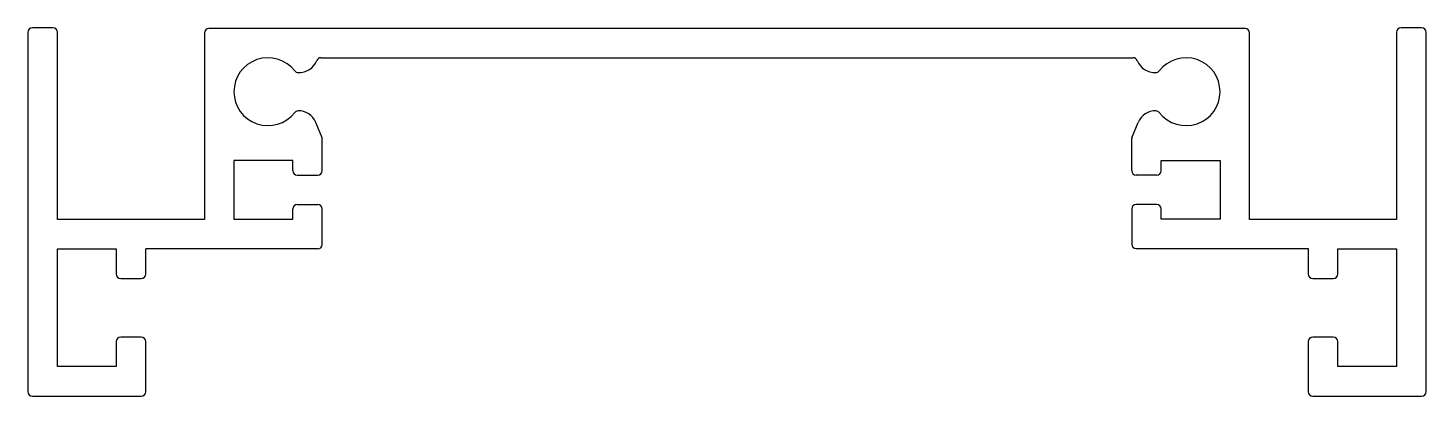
# Model space of a CAD drawing. Extents: x 694.3 to 789.3, y 541.6 to 566.6.
import ezdxf

# ---------------------------------------------------------------- set-up
doc = ezdxf.new("R2010")
doc.units = 0
doc.layers.get('0').update_dxf_attribs({"linetype": 'CONTINUOUS'})

msp = doc.modelspace()

# ---------------------------------------------------------------- linework, layer by layer
for p, q in [((694.271, 566.297), (694.271, 541.866)), ((695.971, 566.597), (694.571, 566.597)), ((696.271, 553.566), (696.271, 566.297)), ((706.271, 566.266), (706.271, 553.566)), ((776.971, 566.566), (706.571, 566.566)), ((777.271, 553.566), (777.271, 566.266)), ((787.271, 566.297), (787.271, 553.566)), ((788.971, 566.597), (787.571, 566.597)), ((789.271, 541.866), (789.271, 566.297)), ((714.179, 564.566), (769.363, 564.566)), ((714.257, 559.128), (713.833, 560.177)), ((769.286, 559.128), (769.709, 560.177)), ((714.271, 556.892), (714.271, 559.053)), ((769.271, 556.892), (769.271, 559.053)), ((708.271, 557.592), (708.271, 553.592)), ((712.271, 557.592), (708.271, 557.592)), ((712.271, 556.892), (712.271, 557.592)), ((771.271, 556.892), (771.271, 557.592)), ((771.271, 557.592), (775.271, 557.592)), ((775.271, 557.592), (775.271, 553.592)), ((712.571, 556.592), (713.971, 556.592)), ((770.971, 556.592), (769.571, 556.592)), ((712.271, 553.592), (712.271, 554.292)), ((712.571, 554.592), (713.971, 554.592)), ((714.271, 551.866), (714.271, 554.292)), ((769.271, 554.292), (769.271, 551.892)), ((770.971, 554.592), (769.571, 554.592)), ((771.271, 553.592), (771.271, 554.292)), ((706.271, 553.566), (696.271, 553.566)), ((708.271, 553.592), (712.271, 553.592)), ((775.271, 553.592), (771.271, 553.592)), ((787.271, 553.566), (777.271, 553.566)), ((696.271, 551.566), (700.271, 551.566)), ((696.271, 543.566), (696.271, 551.566)), ((700.271, 551.566), (700.271, 549.866)), ((702.271, 549.866), (702.271, 551.566)), ((713.971, 551.566), (702.271, 551.566)), ((769.571, 551.592), (781.271, 551.592)), ((781.271, 551.592), (781.271, 549.866)), ((783.271, 551.566), (787.271, 551.566)), ((783.271, 549.866), (783.271, 551.566)), ((787.271, 551.566), (787.271, 543.566)), ((700.571, 549.566), (701.971, 549.566)), ((781.571, 549.566), (782.971, 549.566)), ((701.971, 545.566), (700.571, 545.566)), ((782.971, 545.566), (781.571, 545.566)), ((700.271, 545.266), (700.271, 543.566)), ((702.271, 541.866), (702.271, 545.266)), ((781.271, 545.266), (781.271, 541.866)), ((783.271, 543.566), (783.271, 545.266)), ((700.271, 543.566), (696.271, 543.566)), ((787.271, 543.566), (783.271, 543.566)), ((694.571, 541.566), (701.971, 541.566)), ((781.571, 541.566), (788.971, 541.566))]:
    msp.add_line(p, q)
for centre, radius, start, end in [((694.571, 566.297), 0.3, 90, 180), ((695.971, 566.297), 0.3, 0, 90), ((706.571, 566.266), 0.3, 90, 180), ((776.971, 566.266), 0.3, 0, 90), ((787.571, 566.297), 0.3, 90, 180), ((788.971, 566.297), 0.3, 360, 90), ((710.577, 562.26), 2.306, 37.83233, 322.09216), ((712.665, 564.898), 1.34, 268.3357, 337.32057), ((714.179, 564.266), 0.3, 90, 157.32057), ((769.363, 564.266), 0.3, 22.67943, 90), ((770.877, 564.898), 1.34, 202.67943, 271.6643), ((772.965, 562.26), 2.306, 217.90784, 142.16767), ((712.635, 563.858), 0.3, 217.83233, 268.3357), ((770.907, 563.858), 0.3, 271.6643, 322.16767), ((712.633, 560.659), 0.3, 92.4033, 142.09216), ((712.673, 559.708), 1.251, 21.98146, 92.4033), ((770.869, 559.708), 1.251, 87.5967, 158.01854), ((770.909, 560.659), 0.3, 37.90784, 87.5967), ((714.071, 559.053), 0.2, 0, 21.98146), ((769.471, 559.053), 0.2, 158.01854, 180), ((712.571, 556.892), 0.3, 180, 270), ((713.971, 556.892), 0.3, 270, 0), ((769.571, 556.892), 0.3, 180, 270), ((770.971, 556.892), 0.3, 270, 360), ((712.571, 554.292), 0.3, 90, 180), ((713.971, 554.292), 0.3, 0, 90), ((769.571, 554.292), 0.3, 90, 180), ((770.971, 554.292), 0.3, 0, 90), ((713.971, 551.866), 0.3, 270, 0), ((769.571, 551.892), 0.3, 180, 270), ((700.571, 549.866), 0.3, 180, 270), ((701.971, 549.866), 0.3, 270, 0), ((781.571, 549.866), 0.3, 180, 270), ((782.971, 549.866), 0.3, 270, 360), ((700.571, 545.266), 0.3, 90, 180), ((701.971, 545.266), 0.3, 0, 90), ((781.571, 545.266), 0.3, 90, 180), ((782.971, 545.266), 0.3, 360, 90), ((694.571, 541.866), 0.3, 180, 270), ((701.971, 541.866), 0.3, 270, 0), ((781.571, 541.866), 0.3, 180, 270), ((788.971, 541.866), 0.3, 270, 0)]:
    msp.add_arc(centre, radius, start, end)

doc.saveas('drawing.dxf')
